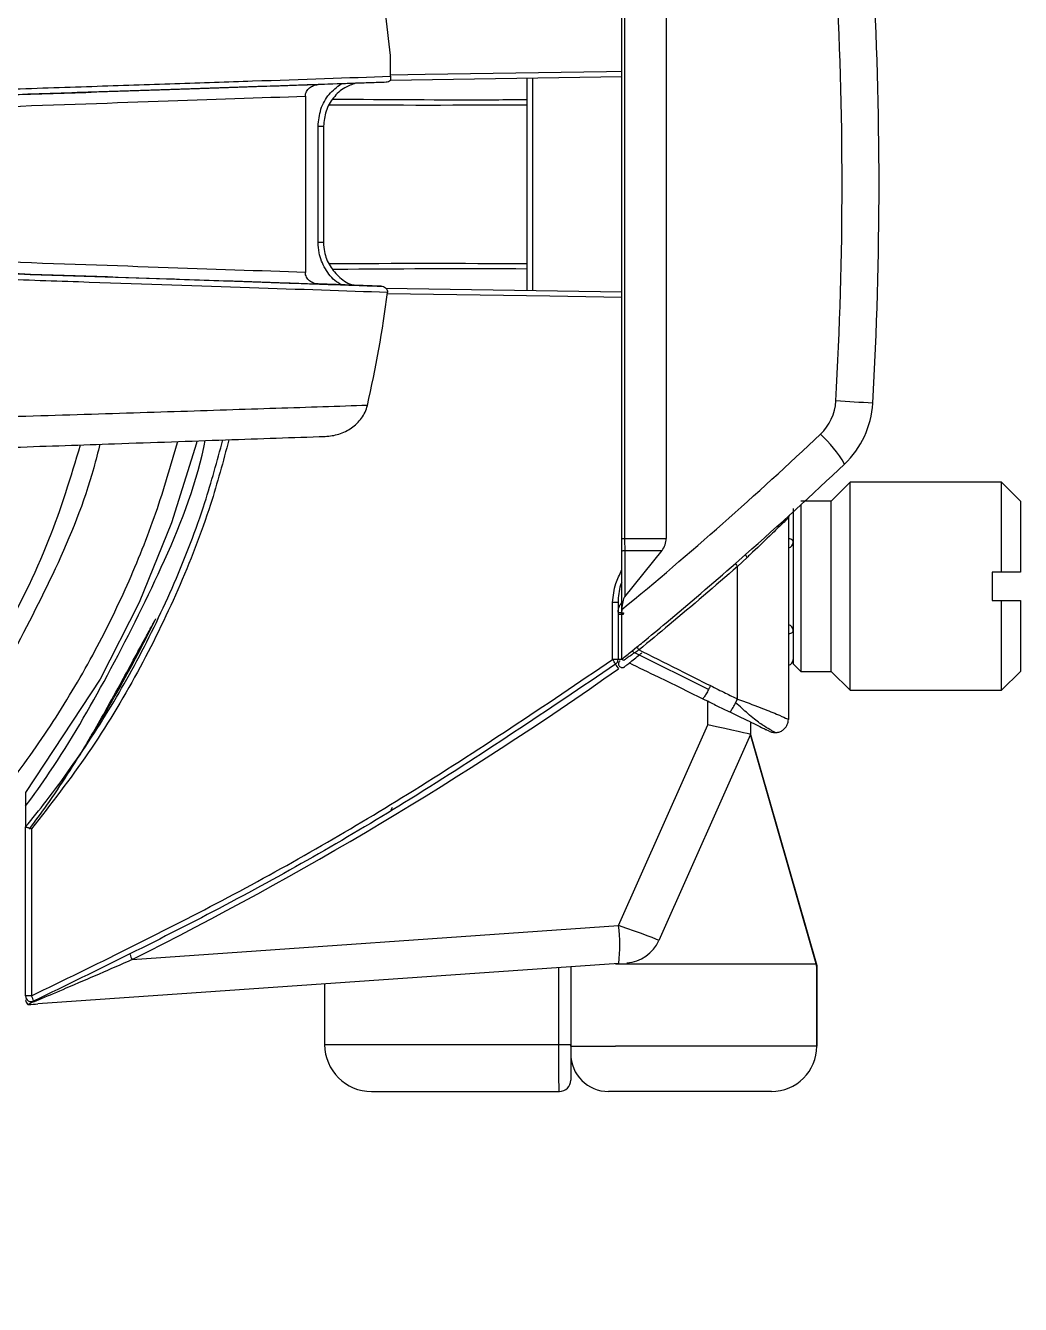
# Model space of a CAD drawing. Extents: x 9.3 to 87.2, y 0.6 to 68.8.
# Drawn here: x 64.413 to 67.041, y 23.731 to 27.11 of the extents above; entities that cross this region are included whole.
import ezdxf

# ---------------------------------------------------------------- set-up
doc = ezdxf.new("R2010")
doc.units = 0
doc.header["$MEASUREMENT"] = 0
doc.layers.add('OBJECT', color=7, linetype='CONTINUOUS')

msp = doc.modelspace()

# ---------------------------------------------------------------- linework, layer by layer
at = {"layer": 'OBJECT'}
for p, q in [((65.9877, 25.7545), (65.9877, 27.6276)), ((65.9952, 27.6276), (65.9952, 25.7545)), ((66.105, 27.6276), (66.105, 25.7545)), ((65.9877, 26.9741), (65.3766, 26.9646)), ((65.7377, 26.4102), (65.7377, 26.9702)), ((65.7519, 26.9704), (65.7519, 26.41)), ((65.3648, 26.9598), (65.1855, 26.9535)), ((65.1518, 26.9232), (65.1518, 26.4572)), ((65.1997, 26.8437), (65.1997, 26.5367)), ((65.3517, 26.4211), (65.1855, 26.4269)), ((65.3639, 26.416), (65.9877, 26.4063)), ((66.5907, 25.9032), (66.5407, 25.8532)), ((66.9907, 25.9032), (66.5907, 25.9032)), ((66.5907, 25.6282), (66.5907, 25.9032)), ((67.0407, 25.8532), (66.9907, 25.9032)), ((66.9907, 25.6657), (66.9907, 25.9032)), ((66.4713, 25.8532), (66.4607, 25.8532)), ((66.5407, 25.8532), (66.4713, 25.8532)), ((66.5407, 25.6282), (66.5407, 25.8532)), ((67.0407, 25.8532), (67.0407, 25.6657)), ((66.4407, 25.8332), (66.4407, 25.4232)), ((66.4607, 25.8434), (66.4607, 25.6282)), ((66.4277, 25.8088), (66.4277, 25.2765)), ((65.9877, 25.7545), (65.9952, 25.7545)), ((65.9877, 25.7204), (65.9877, 25.7545)), ((65.9952, 25.7545), (66.105, 25.7545)), ((65.9877, 25.5625), (65.9877, 25.7204)), ((65.9953, 25.723), (65.9953, 25.6006)), ((65.9953, 25.6006), (66.0939, 25.723)), ((65.9953, 25.723), (66.0939, 25.723)), ((66.2878, 25.6882), (66.3148, 25.7119)), ((66.3186, 25.7044), (66.2933, 25.6807)), ((66.2933, 25.3302), (66.2933, 25.6807)), ((66.9907, 25.6657), (66.9657, 25.6657)), ((66.9657, 25.6657), (66.9657, 25.5907)), ((66.4607, 25.6282), (66.4607, 25.4032)), ((66.5407, 25.4032), (66.5407, 25.6282)), ((66.5907, 25.3532), (66.5907, 25.6282)), ((65.9777, 25.5854), (65.9777, 25.4346)), ((66.9657, 25.5907), (66.9907, 25.5907)), ((66.9907, 25.3532), (66.9907, 25.5907)), ((66.9907, 25.5907), (67.0407, 25.5907)), ((67.0407, 25.5907), (67.0407, 25.4032)), ((65.9917, 25.5537), (65.9777, 25.5537)), ((65.9877, 25.5666), (65.9877, 25.5625)), ((65.9919, 25.558), (65.9917, 25.5537)), ((66.0138, 25.4563), (66.0278, 25.4678)), ((66.0218, 25.4524), (66.0206, 25.4515)), ((66.2168, 25.3555), (66.0218, 25.4524)), ((65.9886, 25.4346), (65.9777, 25.4346)), ((66.4407, 25.4232), (66.4607, 25.4032)), ((66.4607, 25.4032), (66.5407, 25.4032)), ((66.5407, 25.4032), (66.5907, 25.3532)), ((66.9907, 25.3532), (67.0407, 25.4032)), ((66.5907, 25.3532), (66.9907, 25.3532)), ((66.2151, 25.2618), (66.2151, 25.3241)), ((66.2883, 25.3202), (66.2933, 25.3302)), ((66.2728, 25.296), (66.2832, 25.291)), ((65.979, 24.7315), (66.2151, 25.2618)), ((66.3277, 25.2696), (66.3277, 25.2363)), ((66.3277, 25.2363), (66.0855, 24.6923)), ((66.3277, 25.2363), (66.5027, 24.626)), ((66.5015, 24.6301), (66.3277, 25.2363)), ((66.3277, 25.2363), (66.3277, 25.2363)), ((64.4127, 25.0836), (64.4127, 24.9926)), ((65.3809, 25.0435), (65.3772, 25.0362)), ((64.4127, 24.9922), (64.4127, 24.9922)), ((64.6944, 24.6417), (65.979, 24.7315)), ((65.9798, 24.6318), (64.4451, 24.5245)), ((65.8212, 24.4172), (65.8212, 24.6207)), ((65.8527, 24.6229), (65.8527, 24.4172)), ((65.9706, 24.6301), (66.5015, 24.6301)), ((66.5027, 24.626), (66.5027, 24.4132)), ((66.5027, 24.4132), (66.5027, 24.6218)), ((65.2027, 24.5774), (65.2027, 24.4172)), ((64.4127, 24.5352), (64.4127, 24.5353)), ((65.2027, 24.4172), (65.8212, 24.4172)), ((65.8212, 24.4172), (65.8527, 24.4172)), ((65.8527, 24.4132), (65.8527, 24.4172)), ((65.8527, 24.4132), (65.9708, 24.4132)), ((66.5027, 24.4132), (65.9708, 24.4132)), ((65.3267, 24.2932), (65.8227, 24.2932)), ((66.3827, 24.2932), (65.9527, 24.2932)), ((66.3827, 24.2932), (66.3777, 24.2932))]:
    msp.add_line(p, q, dxfattribs=at)
at = {"layer": 'OBJECT', "flags": 128}
for points in [[(65.3766, 26.9796), (65.4681, 26.981), (65.9476, 26.9884), (65.9877, 26.989)], [(65.9877, 26.3913), (65.7978, 26.3943), (65.3679, 26.401)], [(64.8654, 26.0123), (64.8641, 26.0062), (64.7984, 25.7954), (64.7128, 25.585), (64.6095, 25.3827), (64.4127, 25.0836), (64.4127, 25.0836), (64.4127, 25.0836)], [(66.4407, 25.8215), (66.4404, 25.8244), (66.4403, 25.8247)], [(66.4407, 25.7449), (66.4404, 25.7466), (66.4395, 25.7483), (66.4382, 25.7499), (66.4364, 25.7512), (66.4341, 25.7524), (66.4316, 25.7532), (66.4288, 25.7538), (66.4277, 25.7539)], [(65.9877, 25.7204), (65.9878, 25.7208), (65.9882, 25.7213), (65.9889, 25.7217), (65.9898, 25.7221), (65.991, 25.7224), (65.9923, 25.7227), (65.9938, 25.7229), (65.9953, 25.723)], [(66.4277, 25.5025), (66.4288, 25.5026), (66.4316, 25.5032), (66.4341, 25.504), (66.4364, 25.5051), (66.4382, 25.5065), (66.4395, 25.508), (66.4404, 25.5097), (66.4407, 25.5115)]]:
    msp.add_lwpolyline(points, dxfattribs=at)
at = {"layer": 'OBJECT'}
for centre, radius, start, end in [((56.5472, 26.6911), 10.12, 356.71672, 3.28328), ((56.5586, 26.6911), 10.011, 356.71672, 3.28328), ((65.1888, 29.0149), 2.1713, 269.9077, 270.287), ((65.1888, 24.3654), 2.1713, 89.713, 90.0923), ((66.4223, 26.1252), 0.131, 313.4638, 356.7167), ((66.3526, 22.2245), 3.8984, 85.6163, 87.0512), ((66.4109, 26.1252), 0.24, 313.4638, 356.7167), ((59.6261, 33.2961), 10.0108, 309.45564, 313.46379), ((66.2892, 25.7856), 0.3311, 29.9744, 47.607), ((59.6147, 33.2961), 10.1198, 311.45851, 313.46379), ((66.4377, 25.8088), 0.01, 132.3422, 180), ((66.0548, 25.7545), 0.0502, 321.1802, 0.0163), ((66.4257, 25.7449), 0.015, 277.6623, 0), ((66.3151, 25.7027), 0.0309, 207.8389, 225.2118), ((66.3256, 25.7128), 0.0109, 184.6779, 230.1735), ((65.9668, 24.9613), 0.6241, 89.0052, 90.3188), ((66.0446, 26.1316), 0.576, 263.3578, 264.7578), ((61.3597, 27.2091), 3.784, 328.1867, 333.8598), ((66.4257, 25.5115), 0.015, 0, 82.3377), ((59.6147, 33.2961), 10.1198, 309.03207, 309.22283), ((66.0117, 25.4463), 0.0102, 30.4002, 78.3882), ((66.0552, 25.481), 0.0304, 205.6318, 223.3421), ((60.2107, 33.5962), 10.0143, 296.59788, 305.17002), ((65.8949, 25.382), 0.0863, 27.8085, 37.5638), ((65.9668, 24.885), 0.5496, 88.8706, 90.3602), ((65.9627, 25.4346), 0.015, 305.17, 0), ((66.035, 25.4538), 0.071, 206.3081, 218.0118), ((66.4257, 25.4349), 0.015, 277.6623, 0), ((65.5753, 24.6785), 0.4071, 353.4071, 7.4814), ((65.9941, 24.733), 0.1, 274, 336), ((64.7515, 24.6743), 0.0658, 196.9603, 209.7067), ((66.4727, 24.6218), 0.03, 0, 16), ((64.4244, 24.4269), 0.1194, 88.0263, 95.6485), ((64.4277, 24.5457), 0.015, 180, 294.9776), ((64.4277, 24.5352), 0.015, 180.0008, 228.0858), ((64.3777, 24.5184), 0.0579, 13.7079, 28.7143), ((65.3267, 24.4172), 0.124, 180, 270), ((66.3827, 24.4132), 0.12, 270, 0), ((66.3827, 24.4132), 0.12, 270, 0), ((65.9527, 24.3932), 0.1, 180, 270), ((65.8227, 24.3232), 0.03, 270, 0)]:
    msp.add_arc(centre, radius, start, end, dxfattribs=at)
for centre, major_axis, ratio, start_param, end_param in [((65.4787, 26.9942), (1.9121, 0), 0.049416, 4.573859, 4.84824), ((65.4787, 26.3862), (1.9121, 0), 0.049416, 1.434946, 1.709072), ((65.9977, 25.566), (0.0011, 0.0366), 0.271482, 0.344085, 1.564158), ((66.2077, 25.2618), (0.12, -0.0255), 0.012635, 0.002686, 1.511421), ((65.9715, 24.7314), (0.114, -0.0391), 0.020892, 6.281333, 7.79544), ((64.4457, 24.6247), (0.368, 0.0279), 0.270871, 4.622016, 4.690328)]:
    msp.add_ellipse(centre, major_axis=major_axis, ratio=ratio, start_param=start_param, end_param=end_param, dxfattribs=at)
for points in [[(65.3766, 27.0307), (65.3685, 27.1111), (65.3569, 27.1909), (65.3421, 27.2702)], [(65.3766, 26.9758), (65.3766, 26.9941), (65.3766, 27.0125), (65.3766, 27.0307)], [(65.3766, 26.9643), (65.3734, 26.9614), (65.3691, 26.9599), (65.3648, 26.9598)], [(65.3155, 26.1059), (65.3381, 26.2044), (65.3559, 26.3039), (65.3685, 26.4043)]]:
    msp.add_open_spline(points, degree=3, dxfattribs=at)
for points, knots in [([(63.5802, 26.9144), (63.7638, 26.9209), (63.9396, 26.9271), (64.1917, 26.9357), (64.2738, 26.9385), (64.4341, 26.9439), (64.512, 26.9465), (64.663, 26.9516), (64.7361, 26.954), (64.8777, 26.9587), (64.9461, 26.961), (65.1442, 26.9677), (65.2657, 26.9719), (65.3766, 26.9758)], [0, 0, 0, 0, 0.25, 0.25, 0.375, 0.375, 0.5, 0.5, 0.625, 0.625, 0.75, 0.75, 1, 1, 1, 1]), ([(65.3766, 26.9758), (65.3766, 26.9732), (65.3766, 26.9707), (65.3766, 26.9669), (65.3766, 26.9655), (65.3766, 26.9643)], [0, 0, 0, 0, 0.5, 0.5, 1, 1, 1, 1]), ([(65.1855, 26.9535), (65.1705, 26.953), (65.1555, 26.9525), (65.125, 26.9514), (65.0786, 26.9498), (65.0306, 26.9481), (64.9325, 26.9447), (64.8641, 26.9423), (64.6513, 26.935), (64.4986, 26.9297), (64.1716, 26.9185), (63.9988, 26.9125), (63.726, 26.9032), (63.6326, 26.9), (63.4416, 26.8934), (63.3441, 26.8901), (63.2447, 26.8867)], [0, 0, 0, 0, 0.03125, 0.03125, 0.0625, 0.125, 0.125, 0.25, 0.25, 0.5, 0.5, 0.75, 0.75, 0.875, 0.875, 1, 1, 1, 1]), ([(65.3648, 26.9598), (65.351, 26.9593), (65.337, 26.9588), (65.3087, 26.9578), (65.2657, 26.9564), (65.2212, 26.9548), (65.1303, 26.9517), (65.0671, 26.9496), (64.9354, 26.9452), (64.8671, 26.9429), (64.7259, 26.9382), (64.6529, 26.9358), (64.5023, 26.9308), (64.4246, 26.9282), (64.2648, 26.9228), (64.1829, 26.92), (63.9314, 26.9114), (63.756, 26.9053), (63.5729, 26.8988)], [0, 0, 0, 0, 0.03125, 0.03125, 0.0625, 0.125, 0.125, 0.25, 0.25, 0.375, 0.375, 0.5, 0.5, 0.625, 0.625, 0.75, 0.75, 1, 1, 1, 1]), ([(65.1518, 26.9232), (65.1518, 26.9274), (65.1528, 26.9316), (65.1566, 26.939), (65.1593, 26.9423), (65.1656, 26.9476), (65.1693, 26.9497), (65.1772, 26.9526), (65.1813, 26.9534), (65.1855, 26.9535)], [0, 0, 0, 0, 0.25, 0.25, 0.5, 0.5, 0.75, 0.75, 1, 1, 1, 1]), ([(65.1853, 26.8437), (65.1868, 26.8588), (65.1899, 26.889), (65.2119, 26.9291), (65.2349, 26.947), (65.2459, 26.9556)], [0, 0, 0, 0, 0.3425956, 0.6852048, 1, 1, 1, 1]), ([(65.284, 26.957), (65.2744, 26.9537), (65.2519, 26.946), (65.2244, 26.9198), (65.2036, 26.8842), (65.201, 26.8572), (65.1997, 26.8437)], [0, 0, 0, 0, 0.200692, 0.4672, 0.733604, 1, 1, 1, 1]), ([(63.2316, 26.8568), (63.428, 26.8636), (63.6172, 26.8701), (63.9768, 26.8825), (64.1476, 26.8884), (64.471, 26.8995), (64.6221, 26.9048), (64.9033, 26.9145), (65.0335, 26.9191), (65.1518, 26.9232)], [0, 0, 0, 0, 0.25, 0.25, 0.5, 0.5, 0.75, 0.75, 1, 1, 1, 1]), ([(65.2253, 26.9154), (65.3675, 26.9144), (65.5383, 26.9131), (65.709, 26.914), (65.7377, 26.9141)], [0, 0, 0, 0, 0.832317, 1, 1, 1, 1]), ([(65.1853, 26.5367), (65.1853, 26.5467), (65.1853, 26.5967), (65.1853, 26.699), (65.1853, 26.7914), (65.1853, 26.8437)], [0, 0, 0, 0, 0.097726, 0.488631, 1, 1, 1, 1]), ([(65.2482, 26.4247), (65.2434, 26.4272), (65.2252, 26.4367), (65.2029, 26.4662), (65.1873, 26.503), (65.1858, 26.5275), (65.1853, 26.5367)], [0, 0, 0, 0, 0.1192761, 0.4569551, 0.7943329, 1, 1, 1, 1]), ([(65.1997, 26.5367), (65.2002, 26.5285), (65.2015, 26.5069), (65.215, 26.4733), (65.2419, 26.4433), (65.2659, 26.4262), (65.2801, 26.4237), (65.2811, 26.4235)], [0, 0, 0, 0, 0.165344, 0.436573, 0.708046, 0.979669, 1, 1, 1, 1]), ([(65.1518, 26.4572), (65.0335, 26.4613), (64.9033, 26.4658), (64.6221, 26.4756), (64.471, 26.4808), (64.1476, 26.492), (63.9768, 26.4979), (63.6172, 26.5103), (63.428, 26.5168), (63.2316, 26.5236)], [0, 0, 0, 0, 0.25, 0.25, 0.5, 0.5, 0.75, 0.75, 1, 1, 1, 1]), ([(63.2447, 26.4937), (63.3441, 26.4903), (63.4416, 26.4869), (63.6326, 26.4804), (63.726, 26.4772), (63.9988, 26.4678), (64.1716, 26.4619), (64.4986, 26.4507), (64.6513, 26.4454), (64.8641, 26.438), (64.9325, 26.4357), (65.0306, 26.4323), (65.0626, 26.4311), (65.1095, 26.4295), (65.125, 26.429), (65.1555, 26.4279), (65.1705, 26.4274), (65.1855, 26.4269)], [0, 0, 0, 0, 0.125, 0.125, 0.25, 0.25, 0.5, 0.5, 0.75, 0.75, 0.875, 0.875, 0.9375, 0.9375, 0.96875, 0.96875, 1, 1, 1, 1]), ([(63.572, 26.4817), (63.7528, 26.4752), (63.9264, 26.4692), (64.1756, 26.4607), (64.2568, 26.458), (64.4154, 26.4526), (64.4926, 26.45), (64.717, 26.4425), (64.8576, 26.4379), (65.0545, 26.4312), (65.1175, 26.4291), (65.2083, 26.426), (65.2378, 26.425), (65.2813, 26.4235), (65.3027, 26.4228), (65.3238, 26.422), (65.3378, 26.4215), (65.3448, 26.4213), (65.3517, 26.4211)], [0, 0, 0, 0, 0.25, 0.25, 0.375, 0.375, 0.5, 0.5, 0.75, 0.75, 0.875, 0.875, 0.9375, 0.9375, 0.96875, 0.984375, 0.984375, 1, 1, 1, 1]), ([(65.3685, 26.4043), (65.2575, 26.4082), (65.1361, 26.4123), (64.8723, 26.4213), (64.7311, 26.426), (64.5055, 26.4337), (64.4279, 26.4363), (64.2684, 26.4417), (64.1867, 26.4445), (63.936, 26.4532), (63.7614, 26.4594), (63.5795, 26.466)], [0, 0, 0, 0, 0.25, 0.25, 0.5, 0.5, 0.625, 0.625, 0.75, 0.75, 1, 1, 1, 1]), ([(65.7377, 26.4664), (65.5796, 26.4667), (65.4084, 26.467), (65.2372, 26.4652), (65.2241, 26.4651)], [0, 0, 0, 0, 0.923097, 1, 1, 1, 1]), ([(65.1855, 26.4269), (65.1813, 26.427), (65.1772, 26.4278), (65.1694, 26.4306), (65.1657, 26.4327), (65.1593, 26.438), (65.1566, 26.4413), (65.1528, 26.4488), (65.1518, 26.4529), (65.1518, 26.4572)], [0, 0, 0, 0, 0.25, 0.25, 0.5, 0.5, 0.75, 0.75, 1, 1, 1, 1]), ([(65.3517, 26.4211), (65.3562, 26.4209), (65.3605, 26.4193), (65.3671, 26.4133), (65.369, 26.4088), (65.3685, 26.4043)], [0, 0, 0, 0, 0.5, 0.5, 1, 1, 1, 1]), ([(65.3155, 26.1059), (65.2776, 26.1046), (65.2385, 26.1033), (65.158, 26.1007), (65.1166, 26.0993), (64.9891, 26.0952), (64.8995, 26.0922), (64.7583, 26.0877), (64.71, 26.0862), (64.6117, 26.0831), (64.5615, 26.0815), (64.4082, 26.0767), (64.3022, 26.0734), (64.1925, 26.0702)], [0, 0, 0, 0, 0.125, 0.125, 0.25, 0.25, 0.5, 0.5, 0.625, 0.625, 0.75, 0.75, 1, 1, 1, 1]), ([(65.2041, 26.0242), (65.2166, 26.0246), (65.2287, 26.0267), (65.2462, 26.0322), (65.252, 26.0345), (65.2632, 26.0399), (65.2685, 26.043), (65.2786, 26.05), (65.2834, 26.0538), (65.2923, 26.0624), (65.2964, 26.0672), (65.3073, 26.0822), (65.3127, 26.0936), (65.3155, 26.1059)], [0, 0, 0, 0, 0.25, 0.25, 0.375, 0.375, 0.5, 0.5, 0.625, 0.625, 0.75, 0.75, 1, 1, 1, 1]), ([(64.1584, 25.9876), (64.2339, 25.9903), (64.4049, 25.9963), (64.6681, 26.0054), (64.9481, 26.0152), (65.1186, 26.0212), (65.2041, 26.0242)], [0, 0, 0, 0, 0.1877, 0.425336, 0.711664, 1, 1, 1, 1]), ([(62.7706, 23.7306), (62.8342, 23.7798), (62.9893, 23.8999), (63.2191, 24.0986), (63.4549, 24.3194), (63.6684, 24.539), (63.8689, 24.7672), (64.0515, 24.9966), (64.2105, 25.2379), (64.3492, 25.4847), (64.4776, 25.7373), (64.5324, 25.9173), (64.5581, 26.0016)], [0, 0, 0, 0, 0.0821285, 0.2004023, 0.3102851, 0.4121531, 0.5131902, 0.6206654, 0.7115031, 0.8080168, 0.9101123, 1, 1, 1, 1]), ([(64.3523, 25.0836), (64.3523, 25.0836), (64.3963, 25.1407), (64.4812, 25.2581), (64.5906, 25.4415), (64.683, 25.63), (64.7591, 25.8184), (64.7965, 25.9474), (64.8148, 26.0106)], [0, 0, 0, 0, 0.000002, 0.207428, 0.416294, 0.613647, 0.810999, 1, 1, 1, 1]), ([(64.6088, 26.0034), (64.6036, 25.9825), (64.5755, 25.8692), (64.4965, 25.6756), (64.4099, 25.5107), (64.3676, 25.43)], [0, 0, 0, 0, 0.103465, 0.561341, 1, 1, 1, 1]), ([(64.4127, 24.9922), (64.4309, 25.0147), (64.4953, 25.0946), (64.5968, 25.2391), (64.7106, 25.4315), (64.8079, 25.6351), (64.8839, 25.8305), (64.9187, 25.9592), (64.9337, 26.0147)], [0, 0, 0, 0, 0.075127, 0.266356, 0.457585, 0.654359, 0.851133, 1, 1, 1, 1]), ([(64.4127, 25.0467), (64.4341, 25.0765), (64.5136, 25.1872), (64.6345, 25.3981), (64.7774, 25.6811), (64.8627, 25.8912), (64.8862, 26.007), (64.8875, 26.0131)], [0, 0, 0, 0, 0.101963, 0.377726, 0.672309, 0.982798, 1, 1, 1, 1]), ([(64.9498, 26.0153), (64.9345, 25.9581), (64.8982, 25.8229), (64.8176, 25.6172), (64.7101, 25.3972), (64.5819, 25.1849), (64.4796, 25.0531), (64.4284, 24.9872)], [0, 0, 0, 0, 0.152754, 0.360956, 0.569159, 0.784579, 1, 1, 1, 1]), ([(66.4277, 25.8088), (66.4266, 25.8077), (66.4244, 25.8056), (66.4067, 25.7885), (66.375, 25.7578), (66.3421, 25.7265), (66.3213, 25.7069), (66.3186, 25.7044)], [0, 0, 0, 0, 0.179699, 0.358573, 0.609262, 0.950241, 1, 1, 1, 1]), ([(65.9952, 25.7545), (65.9952, 25.7478), (65.9952, 25.7372), (65.9953, 25.7268), (65.9953, 25.723)], [0, 0, 0, 0, 0.630963, 1, 1, 1, 1]), ([(66.0278, 25.4678), (66.0329, 25.472), (66.0586, 25.4931), (66.1461, 25.5656), (66.227, 25.6356), (66.2878, 25.6882)], [0, 0, 0, 0, 0.0584867, 0.2924365, 1, 1, 1, 1]), ([(66.2933, 25.6807), (66.2336, 25.6289), (66.1476, 25.5544), (66.0598, 25.4821), (66.0331, 25.4601)], [0, 0, 0, 0, 0.6953608, 1, 1, 1, 1]), ([(65.9634, 25.5855), (65.9651, 25.6025), (65.9681, 25.6324), (65.9818, 25.6589), (65.9877, 25.6703)], [0, 0, 0, 0, 0.573065, 1, 1, 1, 1]), ([(67.0407, 25.6657), (67.0404, 25.6657), (67.0238, 25.6657), (67.0071, 25.6657), (66.9907, 25.6657)], [0, 0, 0, 0, 0.013757, 1, 1, 1, 1]), ([(65.9877, 25.6389), (65.9866, 25.6364), (65.9795, 25.6195), (65.9785, 25.6011), (65.9777, 25.5854)], [0, 0, 0, 0, 0.147993, 1, 1, 1, 1]), ([(65.9634, 25.4347), (65.9634, 25.4447), (65.9634, 25.4949), (65.9634, 25.5452), (65.9634, 25.5855)], [0, 0, 0, 0, 0.1989441, 1, 1, 1, 1]), ([(65.9779, 25.5595), (65.9781, 25.5609), (65.9789, 25.5674), (65.9812, 25.5768), (65.9859, 25.5831), (65.9877, 25.5854)], [0, 0, 0, 0, 0.151569, 0.690211, 1, 1, 1, 1]), ([(65.9877, 25.4351), (65.9877, 25.4361), (65.9877, 25.4381), (65.9877, 25.454), (65.9877, 25.4802), (65.9877, 25.5176), (65.9877, 25.5476), (65.9877, 25.5625)], [0, 0, 0, 0, 0.164475, 0.328634, 0.500073, 0.752161, 1, 1, 1, 1]), ([(64.5752, 25.2144), (64.5752, 25.2144), (64.5752, 25.2144), (64.5754, 25.2148), (64.5763, 25.2162), (64.5802, 25.2229), (64.5962, 25.2504), (64.6266, 25.3037), (64.6631, 25.3699), (64.694, 25.4268), (64.7147, 25.4651), (64.7286, 25.4908), (64.738, 25.508), (64.7444, 25.5196), (64.7486, 25.5274), (64.7515, 25.5327), (64.7534, 25.5362), (64.7549, 25.5388), (64.7558, 25.5406), (64.7564, 25.5416), (64.7566, 25.542), (64.7566, 25.542), (64.7566, 25.542)], [0, 0, 0, 0, 0.001182, 0.002726, 0.005595, 0.017957, 0.066758, 0.261139, 0.502011, 0.663717, 0.772413, 0.845604, 0.894995, 0.928416, 0.951116, 0.966611, 0.977268, 0.98468, 0.992579, 0.995737, 0.998394, 1, 1, 1, 1]), ([(65.9826, 25.431), (65.9826, 25.431), (65.9826, 25.431), (65.9826, 25.431), (65.9826, 25.431), (65.9826, 25.4309), (65.9824, 25.4308), (65.9821, 25.4305), (65.9812, 25.4297), (65.9801, 25.4282), (65.9791, 25.4256), (65.9788, 25.4225), (65.9796, 25.419), (65.9817, 25.4161), (65.9844, 25.4141), (65.9872, 25.4133), (65.9896, 25.4132), (65.9916, 25.4135), (65.9931, 25.4141), (65.9941, 25.4147), (65.9947, 25.4151), (65.9951, 25.4153), (65.9952, 25.4154), (65.9952, 25.4154), (65.9952, 25.4154), (65.9952, 25.4155), (65.9952, 25.4155), (65.9953, 25.4155), (65.9953, 25.4155), (65.997, 25.4169), (66.0051, 25.4235), (66.0173, 25.4334), (66.0297, 25.4435), (66.0376, 25.45), (66.0405, 25.4523)], [0, 0, 0, 0, 0.000153, 0.000594, 0.000912, 0.001281, 0.002308, 0.00632, 0.011828, 0.032216, 0.053268, 0.080838, 0.109704, 0.14, 0.169326, 0.192722, 0.212405, 0.22893, 0.242279, 0.252243, 0.258654, 0.261782, 0.262259, 0.262534, 0.262802, 0.263214, 0.264086, 0.26689, 0.286052, 0.434939, 0.592268, 0.742731, 0.906784, 1, 1, 1, 1]), ([(66.0206, 25.4515), (66.0194, 25.4507), (66.0137, 25.4468), (66.0044, 25.4404), (65.9963, 25.4346), (65.9935, 25.4326), (65.9934, 25.4323), (65.9934, 25.4323), (65.9934, 25.4323)], [0, 0, 0, 0, 0.077344, 0.398151, 0.676569, 0.913427, 0.999957, 1, 1, 1, 1]), ([(66.0331, 25.4601), (66.0331, 25.4601), (66.0294, 25.4573), (66.0256, 25.4549), (66.0218, 25.4524)], [0, 0, 0, 0, 0.000161, 1, 1, 1, 1]), ([(66.0331, 25.4601), (66.0684, 25.4425), (66.1313, 25.4111), (66.1942, 25.3794), (66.2218, 25.3655)], [0, 0, 0, 0, 0.5599949, 1, 1, 1, 1]), ([(64.4285, 24.5462), (64.5972, 24.6283), (64.9352, 24.7926), (65.4493, 25.0871), (65.7844, 25.3136), (65.9634, 25.4347)], [0, 0, 0, 0, 0.317095, 0.63522, 1, 1, 1, 1]), ([(65.9713, 25.4223), (65.792, 25.3011), (65.4569, 25.0745), (64.942, 24.7793), (64.6035, 24.6146), (64.434, 24.5321)], [0, 0, 0, 0, 0.364774, 0.681872, 1, 1, 1, 1]), ([(65.9934, 25.4323), (65.9934, 25.4323), (65.992, 25.433), (65.9889, 25.4345), (65.9881, 25.4348), (65.9877, 25.4351)], [0, 0, 0, 0, 0.010446, 0.428937, 1, 1, 1, 1]), ([(66.201, 25.331), (66.1622, 25.3499), (66.0977, 25.3814), (66.0332, 25.4128), (66.0075, 25.4254)], [0, 0, 0, 0, 0.6008145, 1, 1, 1, 1]), ([(66.2168, 25.3555), (66.2147, 25.3515), (66.2104, 25.3434), (66.2055, 25.3355), (66.2023, 25.3313), (66.2014, 25.3311), (66.201, 25.331)], [0, 0, 0, 0, 0.283516, 0.574452, 0.795348, 1, 1, 1, 1]), ([(66.2218, 25.3655), (66.2209, 25.3637), (66.2193, 25.3603), (66.2176, 25.357), (66.2168, 25.3555)], [0, 0, 0, 0, 0.5475, 1, 1, 1, 1]), ([(66.2218, 25.3655), (66.2352, 25.3589), (66.259, 25.3471), (66.2829, 25.3354), (66.2933, 25.3302)], [0, 0, 0, 0, 0.56, 1, 1, 1, 1]), ([(66.2172, 25.3231), (66.2141, 25.3246), (66.2088, 25.3272), (66.2034, 25.3299), (66.201, 25.331)], [0, 0, 0, 0, 0.5600133, 1, 1, 1, 1]), ([(66.2172, 25.3231), (66.2182, 25.3226), (66.2204, 25.3215), (66.2277, 25.318), (66.2437, 25.3102), (66.26, 25.3022), (66.2714, 25.2967), (66.2728, 25.296)], [0, 0, 0, 0, 0.05535, 0.121955, 0.388389, 0.921242, 1, 1, 1, 1]), ([(66.2728, 25.296), (66.2735, 25.2964), (66.2745, 25.2969), (66.2773, 25.3009), (66.2801, 25.3053), (66.2833, 25.3108), (66.2862, 25.316), (66.2878, 25.3192), (66.2883, 25.3202)], [0, 0, 0, 0, 0.274217, 0.436286, 0.60202, 0.767752, 0.929826, 1, 1, 1, 1]), ([(66.3928, 25.2415), (66.3921, 25.2419), (66.391, 25.2427), (66.3809, 25.2484), (66.3645, 25.2582), (66.3417, 25.2731), (66.3174, 25.2946), (66.2995, 25.3104), (66.2883, 25.3202)], [0, 0, 0, 0, 0.158933, 0.26447, 0.448165, 0.655922, 0.786665, 1, 1, 1, 1]), ([(66.2933, 25.3302), (66.3139, 25.3226), (66.3532, 25.308), (66.397, 25.2904), (66.4231, 25.2788), (66.4262, 25.2772), (66.4277, 25.2765)], [0, 0, 0, 0, 0.2936205, 0.5601869, 0.7924968, 1, 1, 1, 1]), ([(66.2832, 25.291), (66.2834, 25.2909), (66.2928, 25.2863), (66.3116, 25.2773), (66.3372, 25.2651), (66.3583, 25.2545), (66.3654, 25.2509), (66.369, 25.2491)], [0, 0, 0, 0, 0.004529, 0.249081, 0.499181, 0.749351, 1, 1, 1, 1]), ([(66.3927, 25.2415), (66.3929, 25.2415), (66.3962, 25.2415), (66.4027, 25.2425), (66.4114, 25.2464), (66.4188, 25.2526), (66.4241, 25.2602), (66.4271, 25.2684), (66.4275, 25.2739), (66.4277, 25.2765)], [0, 0, 0, 0, 0.011386, 0.180272, 0.355532, 0.530779, 0.699668, 0.857108, 1, 1, 1, 1]), ([(66.3773, 25.245), (66.3762, 25.2456), (66.3749, 25.2462), (66.3697, 25.2487), (66.369, 25.2491)], [0, 0, 0, 0, 0.86234, 1, 1, 1, 1]), ([(66.3773, 25.245), (66.3797, 25.244), (66.3847, 25.2419), (66.39, 25.2416), (66.3927, 25.2415)], [0, 0, 0, 0, 0.49439, 1, 1, 1, 1]), ([(64.5752, 25.2144), (64.5405, 25.1588), (64.4919, 25.0809), (64.4373, 25.0072), (64.4217, 24.9861)], [0, 0, 0, 0, 0.714045, 1, 1, 1, 1]), ([(64.4127, 24.9922), (64.4129, 24.9922), (64.4133, 24.9922), (64.4157, 24.9915), (64.4193, 24.9904), (64.4237, 24.9889), (64.4269, 24.9878), (64.4284, 24.9872), (64.4284, 24.9872)], [0, 0, 0, 0, 0.195976, 0.391807, 0.59221, 0.803669, 0.992146, 1, 1, 1, 1]), ([(64.4127, 24.5457), (64.4127, 24.616), (64.4127, 24.7648), (64.4127, 24.9137), (64.4127, 24.9922)], [0, 0, 0, 0, 0.4725822, 1, 1, 1, 1]), ([(64.4284, 24.9872), (64.4285, 24.9105), (64.4285, 24.7635), (64.4285, 24.6165), (64.4285, 24.5462)], [0, 0, 0, 0, 0.5216592, 1, 1, 1, 1]), ([(64.6944, 24.6417), (64.6653, 24.6289), (64.6068, 24.6031), (64.5261, 24.5686), (64.4639, 24.5425), (64.4371, 24.5314), (64.4289, 24.528)], [0, 0, 0, 0, 0.318194, 0.64127, 0.891637, 1, 1, 1, 1]), ([(64.4177, 24.5242), (64.4181, 24.5238), (64.4192, 24.5228), (64.4197, 24.5229), (64.42, 24.5229)], [0, 0, 0, 0, 0.402461, 1, 1, 1, 1]), ([(64.4289, 24.528), (64.4289, 24.528), (64.4258, 24.5261), (64.422, 24.524), (64.4204, 24.5231), (64.42, 24.5229)], [0, 0, 0, 0, 0.01108, 0.760625, 1, 1, 1, 1]), ([(65.8227, 24.2932), (65.8225, 24.2938), (65.8222, 24.2953), (65.8218, 24.3102), (65.8215, 24.3383), (65.8213, 24.3754), (65.8212, 24.4033), (65.8212, 24.4172)], [0, 0, 0, 0, 0.142128, 0.356771, 0.571216, 0.785596, 1, 1, 1, 1]), ([(65.8527, 24.4172), (65.8527, 24.4066), (65.8527, 24.3855), (65.8527, 24.3574), (65.8527, 24.3361), (65.8527, 24.3248), (65.8527, 24.3236), (65.8527, 24.3232)], [0, 0, 0, 0, 0.2143457, 0.4286869, 0.643131, 0.8578199, 1, 1, 1, 1])]:
    msp.add_open_spline(points, degree=3, knots=knots, dxfattribs=at)

doc.saveas('drawing.dxf')
